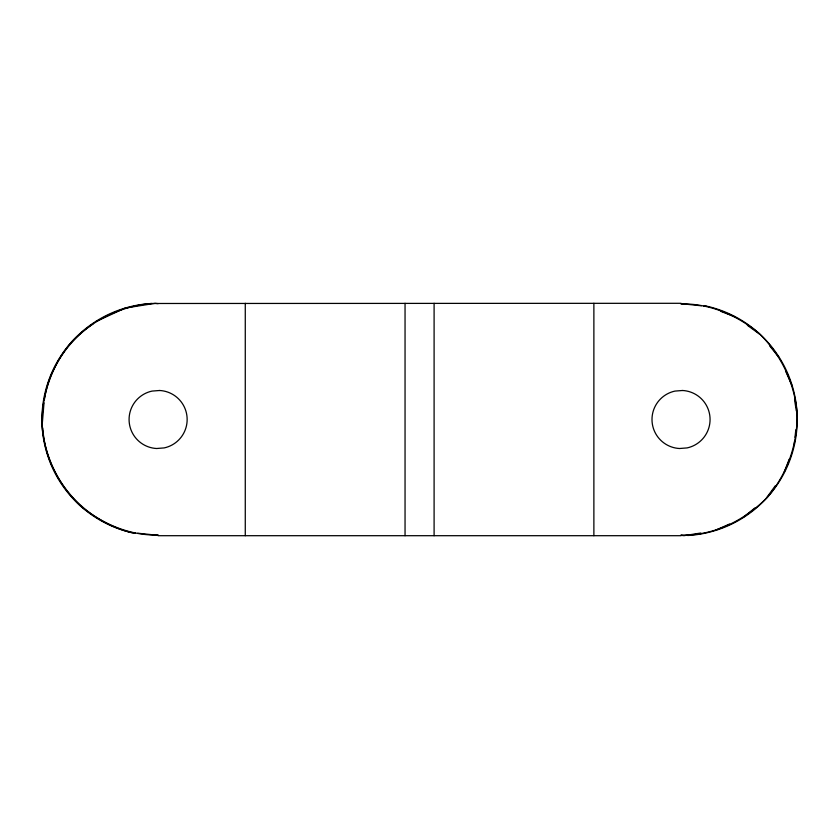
<?xml version="1.0" encoding="UTF-8"?>
<svg xmlns="http://www.w3.org/2000/svg" width="839" height="839" viewBox="0 0 839 839"><rect width="100%" height="100%" fill="white"/><g stroke="black" fill="none" stroke-linecap="round" stroke-linejoin="round"><path stroke-width="1.26" d="M44.016 402.909L42.233 424.282M44.278 400.402C48.452 369.527 67.445 341.358 93.087 323.917M794.208 444.869L794.606 441.104M795.005 437.339L795.792 429.809M784.234 472.116L789.216 459.164M766.364 498.062L775.267 485.812M96.034 321.536L125.158 308.07L155.121 303.33L158.12 303.655M743.123 517.464L754.89 507.941M715.646 530.196L729.479 524.039M151.523 303.487C120.963 306.109 92.489 319.848 71.42 342.123C51.661 365.594 41.247 395.442 42.097 426.097C44.729 456.657 58.457 485.131 80.743 506.2C102.589 523.976 129.605 535.712 158.12 535.03L158.12 535.702L681.037 535.702L681.037 535.03C713.811 536.037 745.242 520.17 767.737 496.877C787.485 473.406 797.91 443.558 797.05 412.903C794.428 382.343 780.69 353.869 758.404 332.8C736.558 315.024 709.542 303.288 681.037 303.97L681.037 303.298L151.523 303.487A116.202 116.202 0 0 0 134.46 533.268M700.775 533.017L684.026 535.67L681.037 535.345M681.037 303.655L701.383 305.795M703.89 306.067L706.407 306.329M135.257 532.933L130.936 532.482C83.239 520.337 45.579 477.643 42.82 428.026M137.764 533.205L158.12 535.345M720.701 311.321L734.828 316.754M747.35 325.27L759.589 334.174M769.478 345.647L779.001 357.414M785.577 371.048L791.733 384.881M794.554 399.763L796.326 410.974M593.876 303.298L593.876 535.702M434.099 303.298L434.099 535.702M405.048 303.298L405.048 535.702M245.271 303.298L245.271 535.702M704.687 305.732A116.202 116.202 0 0 1 687.634 535.513M159.62 390.492L152.058 391.089A29.05 29.05 0 0 0 156.61 448.508L164.171 447.911A29.05 29.05 0 0 0 159.62 390.492M682.537 390.492L674.976 391.089A29.05 29.05 0 0 0 679.527 448.508L687.089 447.911A29.05 29.05 0 0 0 682.537 390.492"/></g></svg>
